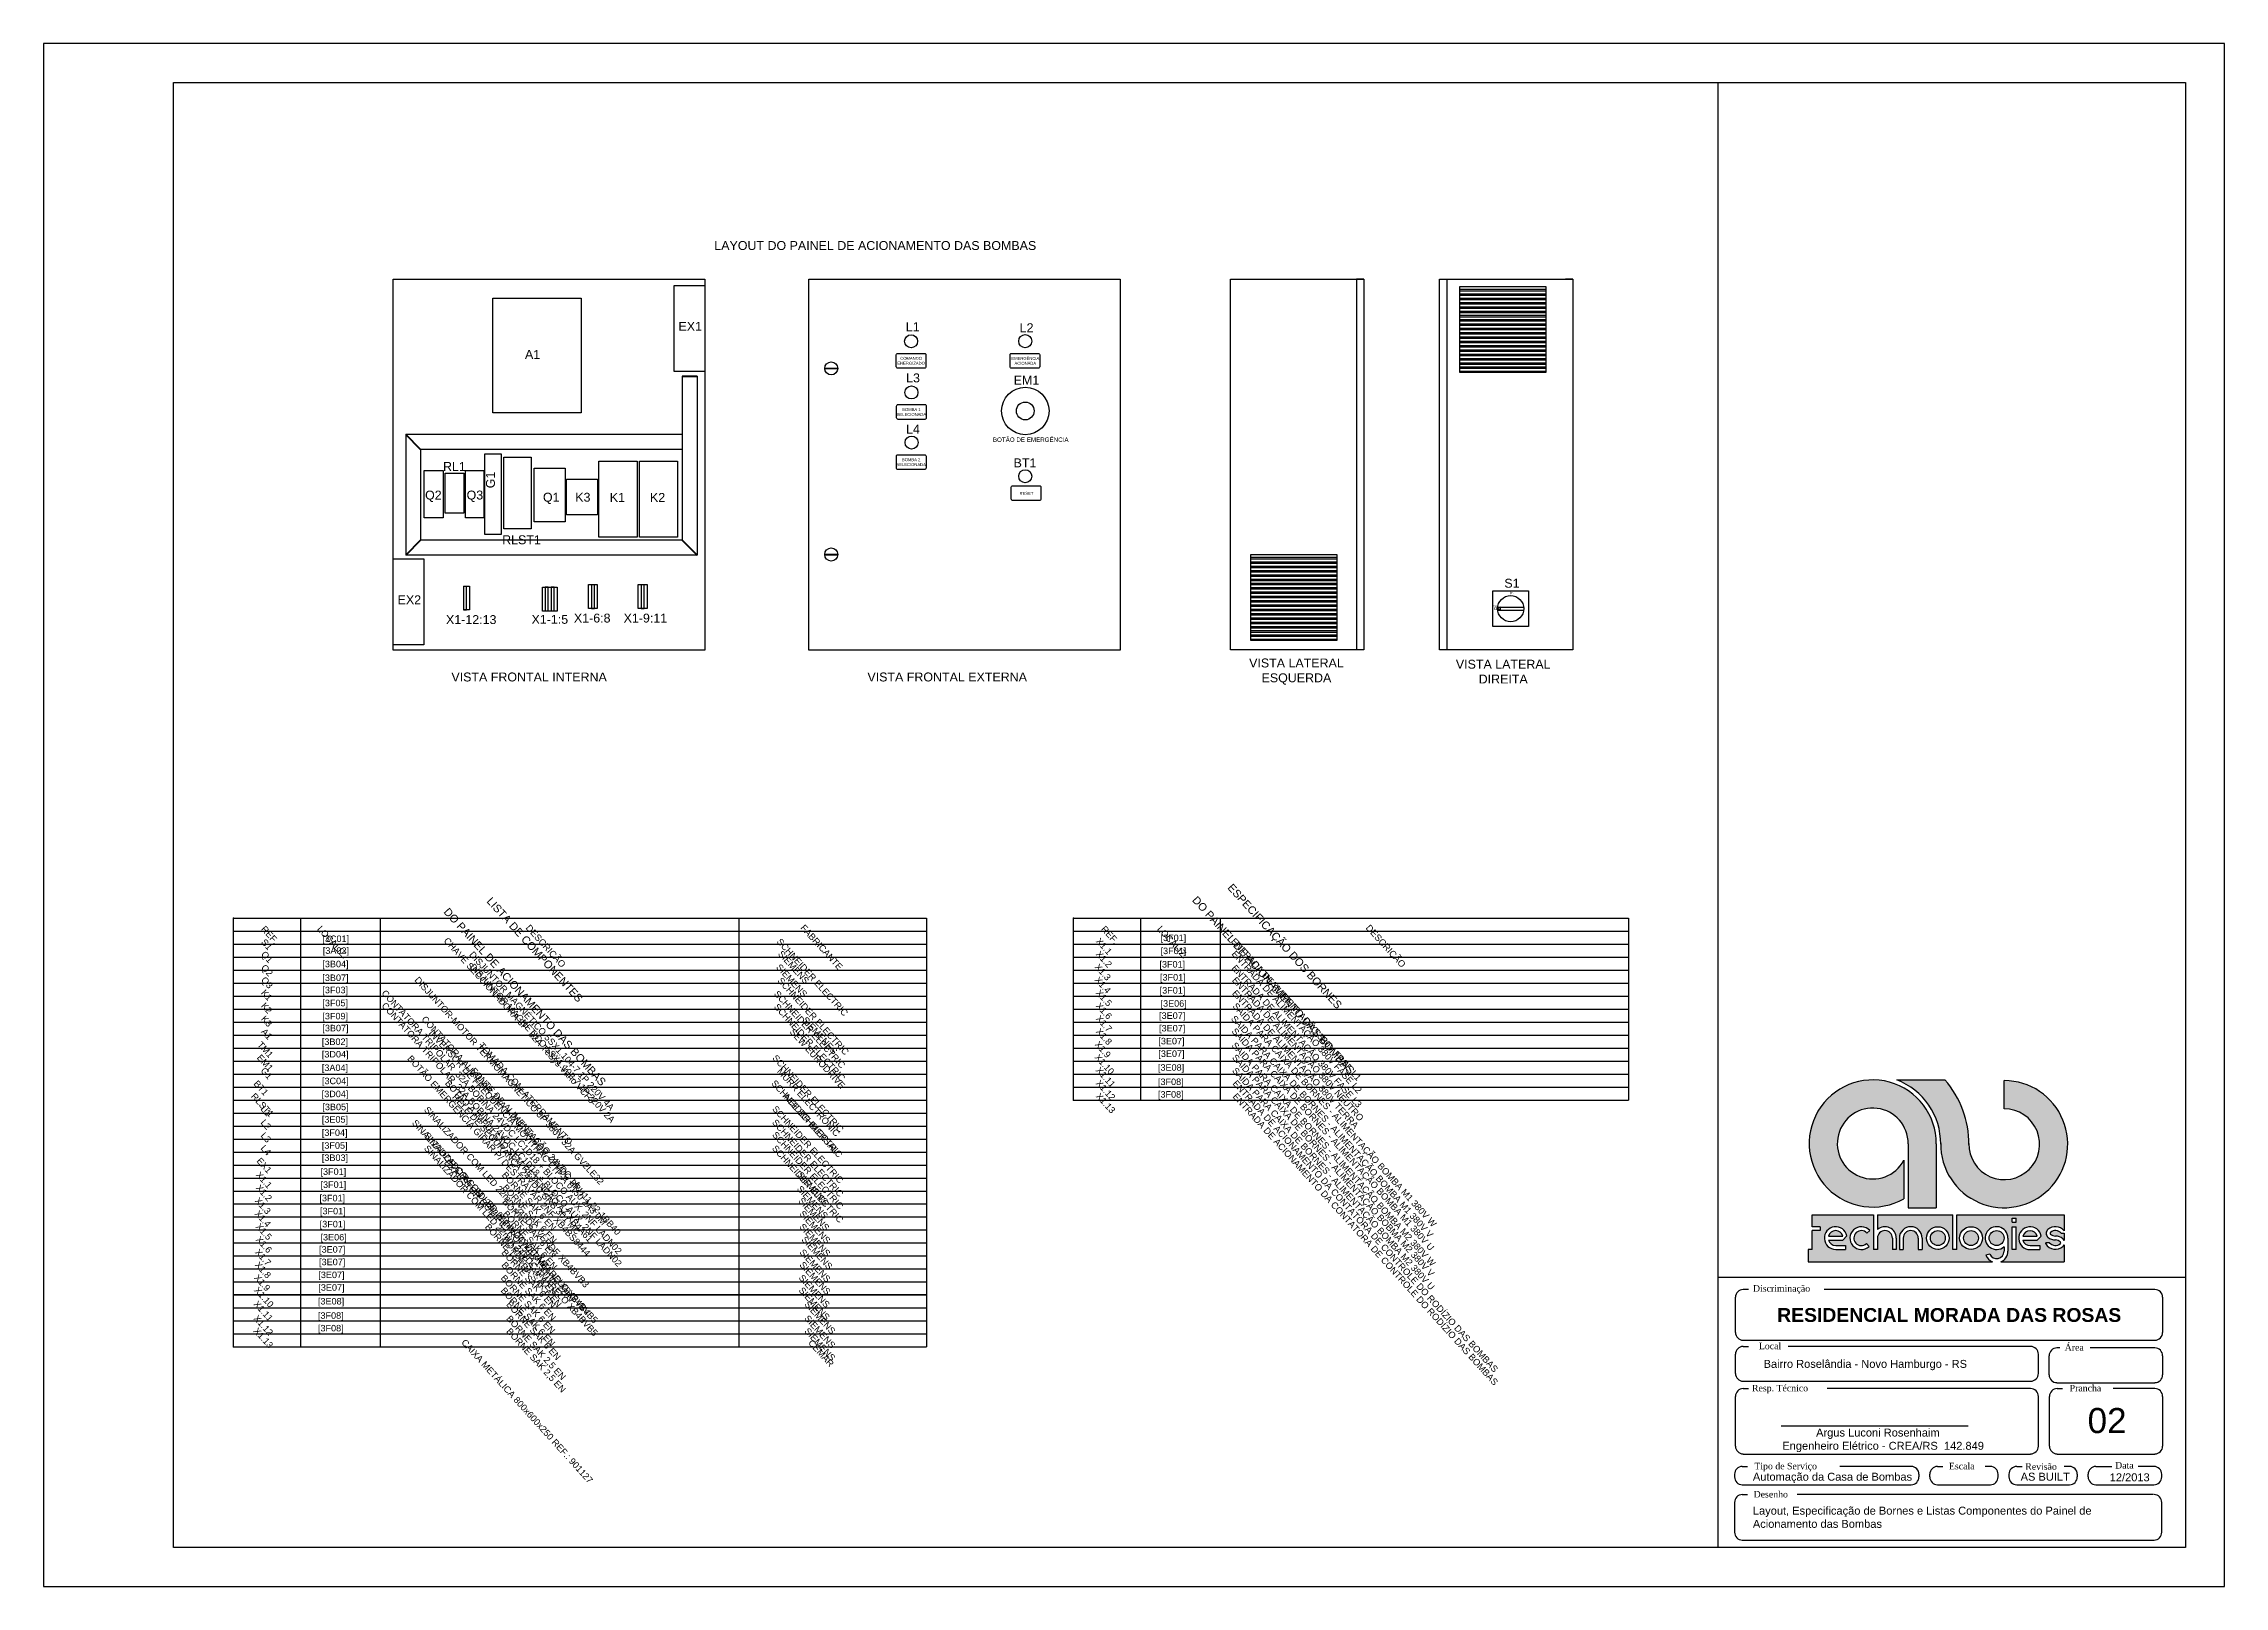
# Model space of a CAD drawing. Header units: millimetres. Extents: x 100 to 940, y 100 to 694.
import ezdxf

# ---------------------------------------------------------------- set-up
doc = ezdxf.new("R2010")
doc.units = ezdxf.units.MM
doc.layers.add('selo', color=7, linetype='Continuous')
doc.styles.add('Notes', font='Arial Regular.ttf', dxfattribs={"height": 3})
doc.styles.get("Standard").update_dxf_attribs({"font": 'Arial Regular.ttf'})

msp = doc.modelspace()

# ---------------------------------------------------------------- hatches: boundary and pattern name
at = {"layer": 'selo'}
h = msp.add_hatch(color=256, dxfattribs=at)
h.dxf.hatch_style = 1
h.paths.add_polyline_path([(832.33, 294.98), (813.8, 294.98, -0.314958), (830.72, 270.21, 2.411144), (855.21, 294.7), (855.21, 283.86, -2.45129), (841.58, 270.52, 0.182443)])
h.paths.add_polyline_path([(835.35, 243.04), (806.37, 243.04), (806.37, 237.41, -0.642986), (813.63, 234.09), (813.63, 229.71), (812.12, 229.71), (812.12, 234.09, 1), (806.37, 234.09), (806.37, 229.71), (804.86, 229.71), (804.86, 243.04), (781.24, 243.04), (781.24, 238.48), (784.26, 238.48), (784.26, 236.97), (781.23, 236.97), (781.23, 229.71), (779.69, 229.71), (779.69, 224.92), (850.67, 224.92, -0.214084), (848.15, 227.48), (849.6, 227.91, 0.821242), (855.14, 229.01), (855.14, 230.78, -4.60202), (856.65, 234.09), (856.65, 229.01, -0.309238), (853.85, 224.92), (878.25, 224.92), (878.25, 231.45, -0.100697), (877.78, 230.83, -0.45988), (871.2, 231.81), (871.2, 232.32), (872.69, 232.32, 0.427074), (876.81, 232, 0.410877), (876.82, 232.63, 0.186203), (874.92, 233.36, -0.181325), (872.05, 234.44, -0.458616), (872.04, 237.41, -0.41774), (878.25, 236.93), (878.25, 243.04), (836.89, 243.04), (836.89, 229.71), (835.35, 229.71)])
h.paths.add_polyline_path([(834.02, 234.09, -1), (825.25, 234.09, -1)], flags=16)
h.paths.add_polyline_path([(832.51, 234.09, -1), (826.76, 234.09, -1)], flags=0)
h.paths.add_polyline_path([(846.79, 234.09, -1), (838.03, 234.09, -1)], flags=16)
h.paths.add_polyline_path([(845.28, 234.09, -1), (839.54, 234.09, -1)], flags=0)
h.paths.add_polyline_path([(823.59, 234.09), (823.59, 229.71), (822.08, 229.71), (822.08, 234.09, 1), (816.33, 234.09), (816.33, 229.71), (814.82, 229.71), (814.82, 234.09, -1)], flags=16)
h.paths.add_polyline_path([(858.22, 241.69), (859.76, 241.69), (859.76, 240.17), (858.22, 240.17)], flags=16)
h.paths.add_polyline_path([(858.22, 238.48), (859.76, 238.48), (859.76, 229.67), (858.22, 229.67)], flags=16)
h.paths.add_polyline_path([(869.47, 234.88), (867.94, 233.3), (862.39, 233.3, 0.338023), (865.17, 231.18), (868.91, 231.18), (868.91, 229.67), (865.17, 229.67, -2.123663)], flags=16)
h.paths.add_polyline_path([(862.38, 234.78, -0.767778), (867.94, 234.81)], flags=0)
h.paths.add_polyline_path([(803.38, 237.05), (802.27, 236.02, 2.414214), (802.1, 231.96), (803.12, 230.85, -2.414214)], flags=16)
h.paths.add_polyline_path([(794.59, 234.92), (793.05, 233.34), (787.51, 233.34, 0.338023), (790.28, 231.22), (794.03, 231.22), (794.03, 229.71), (790.28, 229.71, -2.123663)], flags=16)
h.paths.add_polyline_path([(793.05, 234.85), (787.5, 234.82, -0.767778)], flags=0)
h.paths.add_polyline_path([(826.76, 234.09, 1), (832.51, 234.09, 1)], flags=0)
h.paths.add_polyline_path([(845.28, 234.09, 1), (839.54, 234.09, 1)], flags=0)
h.paths.add_polyline_path([(849.39, 234.09, 1), (855.14, 234.09, 1)], flags=17)
h.paths.add_polyline_path([(867.94, 234.81, 0.767778), (862.38, 234.78)], flags=0)
h.paths.add_polyline_path([(874.9, 234.87, -0.181325), (877.77, 233.8, -0.101013), (878.25, 233.18), (878.25, 235.92), (877.13, 235.92, 0.427074), (873.01, 236.24, 0.410877), (873, 235.61, 0.186203)], flags=17)
h.paths.add_polyline_path([(793.05, 234.85, 0.767778), (787.5, 234.82)], flags=0)
h = msp.add_hatch(color=256, dxfattribs=at)
h.dxf.hatch_style = 1
h.paths.add_polyline_path([(816.57, 249.21), (816.57, 264.06, -8.182778), (818.19, 270.43), (818.19, 245.77), (829, 245.77), (829, 270.37, 3.718524)])
h = msp.add_hatch(color=256, dxfattribs=at)
h.dxf.hatch_style = 1
h.paths.add_polyline_path([(787.5, 234.82), (793.05, 234.85, 0.767778)])
h.paths.add_polyline_path([(826.76, 234.09, 1), (832.51, 234.09, 1)])
h.paths.add_polyline_path([(839.54, 234.09, 1), (845.28, 234.09, 1)])
h.paths.add_polyline_path([(862.38, 234.78), (867.94, 234.81, 0.767778)])

# ---------------------------------------------------------------- linework, layer by layer
for p, q in [((745, 115), (745, 679)), ((608.54, 603.28), (605.68, 603.28)), ((605.68, 603.28), (605.68, 460.57)), ((640.48, 603.28), (640.48, 460.57)), ((678.67, 599.28), (645.53, 599.28)), ((645.53, 598.77), (678.67, 598.77)), ((645.53, 597.62), (678.67, 597.62)), ((645.53, 597.11), (678.67, 597.11)), ((689.05, 603.28), (686.2, 603.28)), ((645.53, 595.97), (678.67, 595.97)), ((645.53, 595.45), (678.67, 595.45)), ((645.53, 594.31), (678.67, 594.31)), ((645.53, 593.8), (678.67, 593.8)), ((645.53, 592.65), (678.67, 592.65)), ((645.53, 592.14), (678.67, 592.14)), ((645.53, 591), (678.67, 591)), ((645.53, 590.48), (678.67, 590.48)), ((645.53, 589.34), (678.67, 589.34)), ((645.53, 588.82), (678.67, 588.82)), ((645.53, 587.68), (678.67, 587.68)), ((645.53, 587.17), (678.67, 587.17)), ((645.53, 586.02), (678.67, 586.02)), ((645.53, 585.51), (678.67, 585.51)), ((645.53, 584.37), (678.67, 584.37)), ((645.53, 583.85), (678.67, 583.85)), ((645.53, 582.71), (678.67, 582.71)), ((645.53, 582.2), (678.67, 582.2)), ((645.53, 581.05), (678.67, 581.05)), ((645.53, 580.54), (678.67, 580.54)), ((645.53, 579.4), (678.67, 579.4)), ((645.53, 578.88), (678.67, 578.88)), ((645.53, 577.74), (678.67, 577.74)), ((645.53, 577.23), (678.67, 577.23)), ((645.53, 576.08), (678.67, 576.08)), ((645.53, 575.57), (678.67, 575.57)), ((645.53, 574.43), (678.67, 574.43)), ((645.53, 573.91), (678.67, 573.91)), ((645.53, 572.77), (678.67, 572.77)), ((645.53, 572.25), (678.67, 572.25)), ((345.98, 565.91), (345.98, 502.73)), ((351.7, 565.91), (351.7, 497.02)), ((400.88, 569.05), (405.91, 569.05)), ((400.88, 568.82), (405.91, 568.82)), ((645.53, 571.11), (678.67, 571.11)), ((645.53, 570.6), (678.67, 570.6)), ((645.53, 569.45), (678.67, 569.45)), ((645.53, 568.94), (678.67, 568.94)), ((645.53, 567.8), (678.67, 567.8)), ((239.47, 543.46), (239.47, 497.02)), ((345.98, 543.46), (239.47, 543.46)), ((245.18, 537.74), (245.18, 502.73)), ((345.98, 537.74), (245.18, 537.74)), ((351.7, 497.02), (239.47, 497.02)), ((345.98, 502.73), (245.18, 502.73)), ((400.88, 497.38), (405.91, 497.38)), ((400.88, 497.15), (405.91, 497.15)), ((598.16, 496.11), (565.02, 496.11)), ((565.02, 495.6), (598.16, 495.6)), ((565.02, 494.45), (598.16, 494.45)), ((565.02, 493.94), (598.16, 493.94)), ((565.02, 492.8), (598.16, 492.8)), ((565.02, 492.28), (598.16, 492.28)), ((565.02, 491.14), (598.16, 491.14)), ((565.02, 490.62), (598.16, 490.62)), ((565.02, 489.48), (598.16, 489.48)), ((565.02, 488.97), (598.16, 488.97)), ((565.02, 487.82), (598.16, 487.82)), ((565.02, 487.31), (598.16, 487.31)), ((261.71, 485.07), (261.71, 475.93)), ((262.85, 475.93), (262.85, 485.07)), ((294.38, 484.63), (293.24, 484.63)), ((293.24, 484.63), (293.24, 475.49)), ((294.38, 475.49), (294.38, 484.63)), ((296.67, 484.63), (295.52, 484.63)), ((295.52, 484.63), (295.52, 475.49)), ((296.67, 475.49), (296.67, 484.63)), ((309.84, 485.67), (310.98, 485.67)), ((310.98, 485.67), (310.98, 476.53)), ((312.13, 476.53), (312.13, 485.67)), ((328.99, 485.67), (330.13, 485.67)), ((330.13, 485.67), (330.13, 476.53)), ((331.28, 476.53), (331.28, 485.67)), ((354.64, 483.97), (354.64, 460.46)), ((565.02, 486.17), (598.16, 486.17)), ((565.02, 485.65), (598.16, 485.65)), ((565.02, 484.51), (598.16, 484.51)), ((565.02, 484), (598.16, 484)), ((565.02, 482.85), (598.16, 482.85)), ((565.02, 482.34), (598.16, 482.34)), ((565.02, 481.2), (598.16, 481.2)), ((565.02, 480.68), (598.16, 480.68)), ((565.02, 479.54), (598.16, 479.54)), ((565.02, 479.02), (598.16, 479.02)), ((261.71, 475.93), (262.85, 475.93)), ((295.52, 475.49), (294.38, 475.49)), ((297.81, 475.49), (296.67, 475.49)), ((310.98, 476.53), (312.13, 476.53)), ((330.13, 476.53), (331.28, 476.53)), ((565.02, 477.88), (598.16, 477.88)), ((565.02, 477.37), (598.16, 477.37)), ((565.02, 476.22), (598.16, 476.22)), ((565.02, 475.71), (598.16, 475.71)), ((565.02, 474.57), (598.16, 474.57)), ((565.02, 474.05), (598.16, 474.05)), ((565.02, 472.91), (598.16, 472.91)), ((565.02, 472.4), (598.16, 472.4)), ((565.02, 471.25), (598.16, 471.25)), ((565.02, 470.74), (598.16, 470.74)), ((661.2, 476.99), (660.06, 476.41)), ((660.06, 476.41), (660.12, 475.61)), ((660.06, 476.41), (661.2, 475.84)), ((660.09, 476.99), (670.08, 476.99)), ((660.09, 475.84), (670.08, 475.84)), ((661.2, 475.84), (661.2, 476.99)), ((565.02, 469.6), (598.16, 469.6)), ((565.02, 469.08), (598.16, 469.08)), ((565.02, 467.94), (598.16, 467.94)), ((565.02, 467.42), (598.16, 467.42)), ((565.02, 466.28), (598.16, 466.28)), ((565.02, 465.77), (598.16, 465.77)), ((565.02, 464.63), (598.16, 464.63)), ((173.12, 212.21), (173.12, 357.21)), ((173.12, 357.21), (440.12, 357.21)), ((198.9, 357.21), (198.9, 212.21)), ((229.68, 357.21), (229.68, 212.21)), ((367.8, 357.21), (367.8, 212.21)), ((440.12, 357.21), (440.12, 192.21)), ((496.68, 287.21), (496.68, 357.21)), ((496.68, 357.21), (710.49, 357.21)), ((522.46, 357.21), (522.46, 287.21)), ((553.23, 357.21), (553.23, 287.21)), ((710.49, 357.21), (710.49, 287.21)), ((173.12, 352.21), (440.12, 352.21)), ((173.12, 347.21), (440.12, 347.21)), ((496.68, 352.21), (710.49, 352.21)), ((496.68, 347.21), (710.49, 347.21)), ((173.12, 342.21), (440.12, 342.21)), ((173.12, 337.21), (440.12, 337.21)), ((496.68, 342.21), (710.49, 342.21)), ((496.68, 337.21), (710.49, 337.21)), ((173.12, 332.21), (440.12, 332.21)), ((496.68, 332.21), (710.49, 332.21)), ((173.12, 327.21), (440.12, 327.21)), ((173.12, 322.21), (440.12, 322.21)), ((496.68, 327.21), (710.49, 327.21)), ((496.68, 322.21), (710.49, 322.21)), ((173.12, 317.21), (440.12, 317.21)), ((173.12, 312.21), (440.12, 312.21)), ((496.68, 317.21), (710.49, 317.21)), ((496.68, 312.21), (710.49, 312.21)), ((173.12, 307.21), (440.12, 307.21)), ((496.68, 307.21), (710.49, 307.21)), ((173.12, 302.21), (440.12, 302.21)), ((173.12, 297.21), (440.12, 297.21)), ((496.68, 302.21), (710.49, 302.21)), ((496.68, 297.21), (710.49, 297.21)), ((173.12, 292.21), (440.12, 292.21)), ((173.12, 287.21), (440.12, 287.21)), ((496.68, 292.21), (710.49, 292.21)), ((496.68, 287.21), (710.49, 287.21)), ((173.12, 282.21), (440.12, 282.21)), ((173.12, 277.21), (440.12, 277.21)), ((173.12, 272.21), (440.12, 272.21)), ((173.12, 267.21), (440.12, 267.21)), ((173.12, 262.21), (440.12, 262.21)), ((173.12, 257.21), (440.12, 257.21)), ((173.12, 252.21), (440.12, 252.21)), ((173.12, 247.21), (440.12, 247.21)), ((173.12, 242.21), (440.12, 242.21)), ((173.12, 237.21), (440.12, 237.21)), ((173.12, 232.21), (440.12, 232.21)), ((173.12, 227.21), (440.12, 227.21)), ((173.12, 222.21), (440.12, 222.21)), ((173.12, 222.21), (440.12, 222.21)), ((173.12, 217.21), (440.12, 217.21)), ((440.12, 212.21), (173.12, 212.21)), ((173.12, 192.21), (173.12, 212.21)), ((173.12, 212.21), (440.12, 212.21)), ((198.9, 212.21), (198.9, 192.21)), ((229.68, 212.21), (229.68, 192.21)), ((367.8, 212.21), (367.8, 192.21)), ((173.12, 207.21), (440.12, 207.21)), ((173.12, 202.21), (440.12, 202.21)), ((173.12, 197.21), (440.12, 197.21)), ((173.12, 192.21), (440.12, 192.21))]:
    msp.add_line(p, q)
at = {"lineweight": 50}
for p, q in [((345.98, 565.91), (351.7, 565.91)), ((245.18, 537.74), (239.47, 543.46)), ((245.18, 502.73), (239.47, 497.02)), ((345.98, 502.73), (351.7, 497.02))]:
    msp.add_line(p, q, dxfattribs=at)
for points in [[(100, 100), (940, 100), (940, 693.94), (100, 693.94)], [(150, 679), (925, 679), (925, 115), (150, 115)], [(234.64, 603.31), (354.64, 603.31), (354.64, 460.46), (234.64, 460.46)], [(342.82, 600.83), (354.64, 600.83), (354.64, 567.68), (342.82, 567.68)], [(394.71, 603.24), (514.71, 603.24), (514.71, 460.38), (394.71, 460.38)], [(557.11, 603.28), (608.54, 603.28), (608.54, 460.57), (557.11, 460.57)], [(637.62, 603.28), (689.05, 603.28), (689.05, 460.57), (637.62, 460.57)], [(645.53, 600.42), (678.67, 600.42), (678.67, 567.28), (645.53, 567.28)], [(273.09, 595.99), (307.05, 595.99), (307.05, 551.77), (273.09, 551.77)], [(246.64, 529.65), (253.89, 529.65), (253.89, 511.36), (246.64, 511.36)], [(262.45, 529.63), (269.57, 529.63), (269.57, 511.35), (262.45, 511.35)], [(269.99, 535.98), (276.3, 535.98), (276.3, 504.9), (269.99, 504.9)], [(277.25, 534.78), (287.78, 534.78), (287.78, 507.13), (277.25, 507.13)], [(288.95, 530.46), (300.86, 530.46), (300.86, 509.89), (288.95, 509.89)], [(313.83, 533.13), (328.63, 533.13), (328.63, 503.97), (313.83, 503.97)], [(329.54, 533.21), (344.19, 533.21), (344.19, 503.97), (329.54, 503.97)], [(254.61, 528.63), (261.86, 528.63), (261.86, 513.11), (254.61, 513.11)], [(301.4, 526.23), (313.31, 526.23), (313.31, 512.56), (301.4, 512.56)], [(565.02, 497.25), (598.16, 497.25), (598.16, 464.11), (565.02, 464.11)], [(234.64, 495.56), (246.46, 495.56), (246.46, 462.42), (234.64, 462.42)], [(297.81, 475.49), (292.1, 475.49), (292.1, 484.63), (297.81, 484.63)], [(309.84, 485.67), (313.27, 485.67), (313.27, 476.53), (309.84, 476.53)], [(328.99, 485.67), (332.42, 485.67), (332.42, 476.53), (328.99, 476.53)], [(658.23, 483.27), (671.95, 483.27), (671.95, 469.56), (658.23, 469.56)]]:
    msp.add_lwpolyline(points, close=True)
for points in [[(429, 574.7), (439.28, 574.7, -0.414214), (439.85, 574.13), (439.85, 569.56, -0.414214), (439.28, 568.98), (429, 568.98, -0.414214), (428.42, 569.56), (428.42, 574.13, -0.414214)], [(472.81, 574.7), (483.1, 574.7, -0.414214), (483.67, 574.13), (483.67, 569.56, -0.414214), (483.1, 568.98), (472.81, 568.98, -0.414214), (472.24, 569.56), (472.24, 574.13, -0.414214)], [(429.12, 555), (439.41, 555, -0.414214), (439.98, 554.43), (439.98, 549.85, -0.414214), (439.41, 549.28), (429.12, 549.28, -0.414214), (428.55, 549.85), (428.55, 554.43, -0.414214)], [(429.04, 535.68), (439.33, 535.68, -0.414214), (439.9, 535.11), (439.9, 530.54, -0.414214), (439.33, 529.97), (429.04, 529.97, -0.414214), (428.47, 530.54), (428.47, 535.11, -0.414214)], [(473.31, 523.75), (483.6, 523.75, -0.414214), (484.17, 523.17), (484.17, 518.6, -0.414214), (483.6, 518.03), (473.31, 518.03, -0.414214), (472.74, 518.6), (472.74, 523.17, -0.414214)]]:
    msp.add_lwpolyline(points, format="xyb", close=True)
msp.add_lwpolyline([(261.71, 485.07), (263.99, 485.07), (263.99, 475.93), (261.71, 475.93)])
for centre, radius in [((434.14, 579.34), 2.51), ((478.12, 579.39), 2.51), ((403.39, 568.93), 2.51), ((434.26, 559.64), 2.51), ((478.12, 552.53), 9.14), ((478.12, 552.53), 3.43), ((434.35, 540.37), 2.51), ((478.12, 527.39), 2.51), ((403.39, 497.26), 2.51), ((665.09, 476.41), 5.03)]:
    msp.add_circle(centre, radius)
for p in [(173.12, 357.21), (173.12, 357.21), (496.68, 357.21), (496.68, 357.21), (173.12, 352.21), (173.12, 352.21), (173.12, 347.21), (173.12, 347.21), (496.68, 352.21), (496.68, 352.21), (496.68, 347.21), (496.68, 347.21), (173.12, 342.21), (173.12, 342.21), (173.12, 337.21), (173.12, 337.21), (496.68, 342.21), (496.68, 342.21), (496.68, 337.21), (496.68, 337.21), (173.12, 332.21), (173.12, 332.21), (496.68, 332.21), (496.68, 332.21), (173.12, 327.21), (173.12, 327.21), (173.12, 322.21), (173.12, 322.21), (496.68, 327.21), (496.68, 327.21), (496.68, 322.21), (496.68, 322.21), (173.12, 317.21), (173.12, 317.21), (173.12, 312.21), (173.12, 312.21), (496.68, 317.21), (496.68, 317.21), (496.68, 312.21), (496.68, 312.21), (173.12, 307.21), (173.12, 307.21), (496.68, 307.21), (496.68, 307.21), (173.12, 302.21), (173.12, 302.21), (173.12, 297.21), (173.12, 297.21), (496.68, 302.21), (496.68, 302.21), (496.68, 297.21), (496.68, 297.21), (173.12, 292.21), (173.12, 292.21), (173.12, 287.21), (173.12, 287.21), (496.68, 292.21), (496.68, 292.21), (496.68, 287.21), (496.68, 287.21), (173.12, 282.21), (173.12, 282.21), (173.12, 277.21), (173.12, 277.21), (173.12, 272.21), (173.12, 272.21), (173.12, 267.21), (173.12, 267.21), (173.12, 262.21), (173.12, 262.21), (173.12, 257.21), (173.12, 257.21), (173.12, 252.21), (173.12, 252.21), (173.12, 247.21), (173.12, 247.21), (440.12, 247.21), (173.12, 242.21), (173.12, 242.21), (173.12, 237.21), (173.12, 237.21), (440.12, 242.21), (440.12, 237.21), (173.12, 232.21), (173.12, 232.21), (173.12, 227.21), (173.12, 227.21), (440.12, 232.21), (440.12, 227.21), (173.12, 222.21), (173.12, 222.21), (440.12, 222.21), (173.12, 217.21), (173.12, 217.21), (173.12, 212.21), (173.12, 212.21), (440.12, 217.21), (440.12, 212.21), (173.12, 207.21), (173.12, 207.21), (173.12, 202.21), (173.12, 202.21), (440.12, 207.21), (440.12, 202.21), (173.12, 197.21), (173.12, 197.21), (173.12, 192.21), (173.12, 192.21)]:
    msp.add_point(p)
at = {"layer": 'selo'}
for p, q in [((813.8, 294.98), (832.33, 294.98)), ((855.21, 283.86), (855.21, 294.7)), ((818.19, 270.43), (818.19, 245.77)), ((829, 270.37), (829, 245.77)), ((816.57, 264.06), (816.57, 249.21)), ((818.19, 245.77), (829, 245.77)), ((781.23, 229.71), (781.23, 236.97)), ((784.26, 236.97), (781.23, 236.97)), ((781.24, 238.48), (781.24, 243.04)), ((781.24, 243.04), (804.86, 243.04)), ((784.26, 238.48), (781.24, 238.48)), ((784.26, 238.48), (784.26, 236.97)), ((802.27, 236.02), (803.38, 237.05)), ((804.86, 243.04), (804.86, 229.71)), ((806.37, 243.04), (806.37, 237.41)), ((806.37, 243.04), (835.35, 243.04)), ((835.35, 229.71), (835.35, 243.04)), ((836.89, 243.04), (878.25, 243.04)), ((836.89, 229.71), (836.89, 243.01)), ((858.22, 240.17), (858.22, 241.69)), ((858.22, 241.69), (859.76, 241.69)), ((858.22, 240.17), (859.76, 240.17)), ((858.22, 229.67), (858.22, 238.48)), ((858.22, 238.48), (859.76, 238.48)), ((859.76, 240.17), (859.76, 241.69)), ((859.76, 229.67), (859.76, 238.48)), ((877.13, 235.92), (878.25, 235.92)), ((878.25, 243.04), (878.25, 236.93)), ((878.25, 235.92), (878.25, 233.18)), ((781.23, 229.71), (779.69, 229.71)), ((779.69, 229.71), (779.69, 224.92)), ((787.5, 234.82), (793.05, 234.85)), ((787.51, 233.34), (793.05, 233.34)), ((790.28, 231.22), (794.03, 231.22)), ((790.28, 229.71), (794.03, 229.71)), ((793.05, 233.34), (794.59, 234.92)), ((794.03, 231.22), (794.03, 229.71)), ((802.1, 231.96), (803.12, 230.85)), ((806.37, 229.71), (804.86, 229.71)), ((806.37, 234.09), (806.37, 229.71)), ((812.12, 234.09), (812.12, 229.71)), ((813.63, 229.71), (812.12, 229.71)), ((813.63, 234.09), (813.63, 229.71)), ((814.82, 234.09), (814.82, 229.71)), ((814.82, 229.71), (816.33, 229.71)), ((816.33, 234.09), (816.33, 229.71)), ((822.08, 234.09), (822.08, 229.71)), ((822.08, 229.71), (823.59, 229.71)), ((823.59, 234.09), (823.59, 229.71)), ((830.17, 229.74), (829.63, 229.71)), ((836.89, 229.71), (835.35, 229.71)), ((849.6, 227.91), (848.15, 227.48)), ((855.14, 230.78), (855.14, 229.01)), ((856.65, 234.09), (856.65, 229.01)), ((859.76, 229.67), (858.22, 229.67)), ((862.38, 234.78), (867.94, 234.81)), ((862.39, 233.3), (867.94, 233.3)), ((865.17, 231.18), (868.91, 231.18)), ((865.17, 229.67), (868.91, 229.67)), ((867.94, 233.3), (869.47, 234.88)), ((868.91, 231.18), (868.91, 229.67)), ((872.69, 232.32), (871.2, 232.32)), ((871.2, 231.81), (871.2, 232.32)), ((878.25, 231.45), (878.25, 224.92)), ((745, 219), (925, 219)), ((779.69, 224.92), (850.67, 224.92)), ((853.85, 224.92), (878.25, 224.92)), ((751.61, 211.28), (751.61, 197.78)), ((756.69, 214.33), (754.66, 214.33)), ((913.21, 214.33), (785.84, 214.33)), ((916.26, 197.78), (916.26, 211.28)), ((754.66, 194.73), (913.21, 194.73)), ((751.61, 189.35), (751.61, 181.99)), ((754.66, 192.4), (756.69, 192.4)), ((865.35, 192.4), (771.93, 192.4)), ((868.39, 181.99), (868.39, 189.35)), ((872.46, 181.43), (872.46, 188.79)), ((876.56, 191.84), (875.51, 191.84)), ((913.21, 191.84), (888.36, 191.84)), ((916.26, 181.43), (916.26, 188.79)), ((754.66, 178.94), (865.35, 178.94)), ((875.51, 178.39), (913.21, 178.39)), ((751.61, 173.14), (751.61, 153.98)), ((754.66, 176.19), (756.69, 176.19)), ((865.35, 176.19), (787, 176.19)), ((868.39, 153.98), (868.39, 173.14)), ((872.55, 173.14), (872.55, 153.98)), ((875.6, 176.19), (877.63, 176.19)), ((913.21, 176.19), (897.13, 176.19)), ((916.26, 153.98), (916.26, 173.14)), ((769.31, 161.86), (841.3, 161.86)), ((751.26, 143.15), (751.26, 142.13)), ((754.31, 146.2), (756.34, 146.2)), ((754.66, 150.93), (865.35, 150.93)), ((819.36, 146.2), (791.92, 146.2)), ((822.41, 142.13), (822.41, 143.15)), ((826.47, 143.15), (826.47, 142.13)), ((829.52, 146.2), (831.56, 146.2)), ((849.85, 146.2), (847.82, 146.2)), ((852.9, 142.13), (852.9, 143.15)), ((856.97, 143.15), (856.97, 142.13)), ((860.01, 146.2), (862.05, 146.2)), ((875.6, 150.93), (913.21, 150.93)), ((880.34, 146.2), (878.31, 146.2)), ((883.39, 142.13), (883.39, 143.15)), ((887.46, 143.15), (887.46, 142.13)), ((890.51, 146.2), (896.7, 146.2)), ((912.87, 146.2), (906.79, 146.2)), ((915.92, 142.13), (915.92, 143.15)), ((754.31, 139.08), (819.36, 139.08)), ((754.31, 135.36), (756.34, 135.36)), ((912.72, 135.31), (775.47, 135.36)), ((829.52, 139.08), (849.85, 139.08)), ((860.01, 139.08), (880.34, 139.08)), ((890.51, 139.08), (912.87, 139.08)), ((751.26, 132.31), (751.26, 120.82)), ((915.89, 120.81), (915.94, 132.31)), ((754.31, 117.82), (912.89, 117.82))]:
    msp.add_line(p, q, dxfattribs=at)
msp.add_lwpolyline([(745, 115), (745, 219), (925, 219), (925, 115)], close=True, dxfattribs=at)
for centre, radius in [((829.63, 234.09), 4.38), ((829.63, 234.09), 2.87), ((842.41, 234.09), 4.38), ((842.41, 234.09), 2.87), ((852.26, 234.09), 2.87)]:
    msp.add_circle(centre, radius, dxfattribs=at)
for centre, radius, start, end in [((804.54, 270.51), 24.47, 359.67995, 299.47158), ((804.56, 270.5), 26.17, 359.37989, 69.30885), ((855.19, 270.24), 24.47, 179.36588, 89.95278), ((804.56, 270.5), 37.02, 359.35419, 41.3911), ((804.55, 270.5), 13.64, 359.69791, 331.82812), ((855.21, 270.23), 13.63, 178.81377, 90), ((790.28, 234.09), 4.38, 10.86006, 270), ((790.28, 234.09), 2.87, 15.26166, 165.32676), ((800.16, 234.08), 4.38, 42.62208, 312.62208), ((800.16, 234.08), 2.87, 42.62208, 312.62208), ((809.24, 234.09), 4.38, 0, 130.96179), ((809.24, 234.09), 2.87, 0, 180), ((819.2, 234.09), 4.38, 0, 180), ((819.2, 234.09), 2.87, 0, 180), ((852.26, 234.09), 4.38, 0, 310.96179), ((865.17, 234.05), 4.38, 10.86006, 270), ((865.17, 234.05), 2.87, 15.26166, 165.32676), ((873.33, 235.92), 1.96, 130.76197, 229.30976), ((874.91, 234.1), 4.38, 40.22623, 130.91522), ((873.33, 235.92), 0.45, 127.13552, 232.25915), ((874.9, 237.7), 2.82, 227.77573, 270.15365), ((874.91, 234.11), 2.86, 39.28503, 131.78937), ((790.28, 234.09), 2.87, 195.29423, 270), ((852.26, 229.01), 4.38, 200.39961, 248.7344), ((852.26, 229.01), 2.87, 202.42288, 0), ((852.26, 229.01), 4.38, 291.2656, 0), ((865.17, 234.05), 2.87, 195.29423, 270), ((874.91, 234.14), 4.38, 212.12828, 310.91522), ((874.91, 237.73), 4.37, 229.01082, 270.04177), ((874.91, 234.13), 2.86, 219.28503, 311.78937), ((874.91, 230.51), 4.37, 49.01082, 90.04177), ((874.92, 230.54), 2.82, 47.77573, 90.15365), ((876.49, 232.32), 0.45, 307.13552, 52.25915), ((876.49, 232.32), 1.96, 26.23751, 49.30976), ((876.49, 232.32), 1.96, 310.76197, 333.76249), ((754.66, 211.28), 3, 90, 180), ((913.21, 211.28), 3, 0, 90), ((754.66, 197.78), 3, 180, 270), ((913.21, 197.78), 3, 270, 0), ((754.66, 189.35), 3, 90, 180), ((865.35, 189.35), 3, 0, 90), ((875.51, 188.79), 3, 90, 180), ((913.21, 188.79), 3, 0, 90), ((754.66, 181.99), 3, 180, 270), ((865.35, 181.99), 3, 270, 0), ((875.51, 181.43), 3, 180, 270), ((913.21, 181.43), 3, 270, 0), ((754.66, 173.14), 3, 90, 180), ((865.35, 173.14), 3, 0, 90), ((875.6, 173.14), 3, 90, 180), ((913.21, 173.14), 3, 0, 90), ((754.66, 153.98), 3, 180, 270), ((865.35, 153.98), 3, 270, 0), ((875.6, 153.98), 3, 180, 270), ((913.21, 153.98), 3, 270, 0), ((754.31, 143.15), 3, 90, 180), ((819.36, 143.15), 3, 0, 90), ((829.52, 143.15), 3, 90, 180), ((849.85, 143.15), 3, 0, 90), ((860.01, 143.15), 3, 90, 180), ((880.34, 143.15), 3, 0, 90), ((890.51, 143.15), 3, 90, 180), ((912.87, 143.15), 3, 0, 90), ((754.31, 142.13), 3, 180, 270), ((754.31, 132.31), 3, 90, 180), ((819.36, 142.13), 3, 270, 0), ((829.52, 142.13), 3, 180, 270), ((849.85, 142.13), 3, 270, 0), ((860.01, 142.13), 3, 180, 270), ((880.34, 142.13), 3, 270, 0), ((890.51, 142.13), 3, 180, 270), ((912.87, 142.13), 3, 270, 0), ((912.89, 132.31), 3, 0, 90), ((754.31, 120.82), 3, 180, 270), ((912.89, 120.82), 3, 270, 0)]:
    msp.add_arc(centre, radius, start, end, dxfattribs=at)

# ---------------------------------------------------------------- texts
at = {"style": 'Notes'}
for s, height, p in [('ESPECIFICAÇÃO DOS BORNES', 3, (555.81, 368.82)), ('DO PAINEL DE ACIONAMENTO DAS BOMBAS', 3, (253.87, 359.53)), ('LISTA DE COMPONENTES', 3, (270.43, 363.62)), ('DO PAINEL DE ACIONAMENTO DAS BOMBAS', 3, (542.18, 364.04)), ('REF.', 2.5, (183.58, 352.92)), ('LOCALIZ.', 2.5, (205.18, 352.92)), ('DESCRIÇÃO', 2.5, (285.53, 353.38)), ('FABRICANTE', 2.5, (391.35, 353.41)), ('REF.', 2.5, (507.14, 352.92)), ('LOCALIZ.', 2.5, (528.73, 352.92)), ('DESCRIÇÃO', 2.5, (609.09, 353.38)), ('S1', 2.5, (183.58, 347.87)), ('CHAVE SECCIONADORA 3P  32A TeSys Vario VCF3 ', 2.5, (253.93, 348.41)), ('DISJUNTOR MAGNÉTICO 5SX1.104-7 1P 220V 4A', 2.5, (263.75, 343.08)), ('SCHNEIDER ELECTRIC', 2.5, (382.2, 348.05)), ('SIEMENS', 2.5, (382.67, 343.36)), ('X1.1', 2.5, (505.1, 348.25)), ('X1.2', 2.5, (505.1, 343.28)), ('ENTRADA DE ALIMENTAÇÃO 380V FASE L1', 2.5, (557.19, 348.21)), ('ENTRADA DE ALIMENTAÇÃO 380V FASE L2', 2.5, (557.43, 343.36)), ('Q1', 2.5, (183.58, 343.21)), ('Q2', 2.5, (183.58, 338.06)), ('DISJUNTOR MAGNÉTICO 5SX1.102-7 1P 220V 2A', 2.5, (264.01, 338.35)), ('SIEMENS', 2.5, (381.97, 338.21)), ('X1.3', 2.5, (504.66, 338.3)), ('ENTRADA DE ALIMENTAÇÃO 380V FASE L3', 2.5, (557.43, 337.88)), ('K1', 2.5, (183.58, 328.36)), ('Q3', 2.5, (183.58, 333.34)), ('CONTATORA TRIPOLAR  32A BOBINA 24VDC LC1D18 + BLOCO AUX. 2NF LADN02', 2.5, (230, 328.24)), ('DISJUNTOR-MOTOR TERMOMAGNÉTICO 3P 380V 32A GV2LE32', 2.5, (242.69, 333.32)), ('SCHNEIDER ELECTRIC', 2.5, (381.13, 327.95)), ('SCHNEIDER ELECTRIC', 2.5, (382.51, 333.05)), ('X1.4', 2.5, (504.66, 333.32)), ('X1.5', 2.5, (505.08, 328.35)), ('ENTRADA DE ALIMENTAÇÃO 380V NEUTRO', 2.5, (557.61, 333.22)), ('ENTRADA DE ALIMENTAÇÃO 380V TERRA', 2.5, (557.62, 328.2)), ('K2', 2.5, (183.58, 323.36)), ('K3', 2.5, (183.58, 318.31)), ('CONTATORA TRIPOLAR  32A BOBINA 24VDC LC1D18 + BLOCO AUX. 2NF LADN02', 2.5, (230, 323.43)), ('CONTATORA AUXILIAR 2NA + 2NF 6A BOB. 24VDC 3RH11 22-1BB40', 2.5, (245.38, 318.19)), ('SCHNEIDER ELECTRIC', 2.5, (381.13, 322.95)), ('X1.6', 2.5, (505.08, 323.37)), ('X1.7', 2.5, (505.1, 318.47)), ('SAIDA PARA CAIXA DE BORNES - ALIMENTAÇÃO BOMBA M1 380V V', 2.5, (557.19, 318.43)), ('SAIDA PARA CAIXA DE BORNES - ALIMENTAÇÃO BOMBA M1 380V W  ', 2.5, (557.81, 323.25)), ('A1', 2.5, (183.58, 313.4)), ('INVERSOR DE FREQUENCIA MOVITRAC LTP-A 0150 2A3 0M', 2.5, (248.15, 312.88)), ('SEW EURODRIVE', 2.5, (387.18, 313.35)), ('SIEMENES', 2.5, (392.05, 317.9)), ('X1.8', 2.5, (505.1, 313.49)), ('SAIDA PARA CAIXA DE BORNES - ALIMENTAÇÃO BOMBA M1 380V U', 2.5, (557.43, 313.57)), ('EM1', 2.5, (181.96, 303.4)), ('TM1', 2.5, (182.15, 308.4)), ('BOTÃO EMERGÊNCIA GIRAR P/ DESTRAVAR 2NF XB4BS8444', 2.5, (239.93, 303.05)), ('TOMADA COM ATERRAMENTO', 2.5, (267.34, 308.06)), ('SCHNEIDER ELECTRIC', 2.5, (380.53, 303.28)), ('X1.9', 2.5, (504.66, 308.51)), ('X1.10', 2.5, (504.66, 303.54)), ('SAIDA PARA CAIXA DE BORNES - ALIMENTAÇÃO BOMBA M2 380V W', 2.5, (557.43, 308.09)), ('SAIDA PARA CAIXA DE BORNES - ALIMENTAÇÃO BOBMA M2 380V V', 2.5, (557.61, 303.44)), ('BT1', 2.5, (180.69, 293.41)), ('G1', 2.5, (183.39, 298.4)), ('BOTÃO A IMPULSÃO SEM RETENÇÃO AZ XB4A61', 2.5, (254.43, 293.57)), ('FONTE DE ALIMENTAÇÃO 24VDC 1A', 2.5, (264.28, 298.3)), ('SCHNEIDER ELECTRIC', 2.5, (380.09, 293.55)), ('MURR ELECTRONIC', 2.5, (382.31, 298.11)), ('X1.11', 2.5, (505.08, 298.56)), ('X1.12', 2.5, (505.08, 293.58)), ('SAIDA PARA CAIXA DE BORNES - ALIMENTAÇÃO BOMBA M2 380V U', 2.5, (557.62, 298.41)), ('ENTRADA DE ACIONAMENTO DA CONTATORA DE CONTROLE DO RODÍZIO DAS BOMBAS', 2.5, (557.81, 293.47)), ('RLST1', 2.5, (179.7, 288.54)), ('RELE DE SEGURANÇA 24VDC SRB 301 MC', 2.5, (257.18, 288.21)), ('ACE SCHMERSAL', 2.5, (384.54, 288.54)), ('X1.13', 2.5, (505.08, 288.58)), ('ENTRADA DE ACIONAMENTO DA CONTATORA DE CONTROLE DO RODÍZIO DAS BOMBAS', 2.5, (557.81, 288.46)), ('L1', 2.5, (183.39, 283.65)), ('L2', 2.5, (183.39, 278.41)), ('SINALIZADOR COM LED 22mm 24VDC VERMELHO XB4BVB4', 2.5, (241.71, 278.29)), ('SINALIZADOR COM LED 22mm 24VDC VERDE XB4BVB3', 2.5, (246.34, 283.36)), ('SCHNEIDER ELECTRIC', 2.5, (380.41, 278.44)), ('SCHNEIDER ELECTRIC', 2.5, (380.45, 283.66)), ('L3', 2.5, (183.39, 273.43)), ('L4', 2.5, (183.39, 268.54)), ('SINALIZADOR COM LED 22mm 24VDC AMARELO XB4BVB5', 2.5, (246.34, 273.41)), ('SINALIZADOR COM LED 22mm 24VDC AMARELO XB4BVB5', 2.5, (246.34, 268.47)), ('SCHNEIDER ELECTRIC', 2.5, (380.41, 268.46)), ('SCHNEIDER ELECTRIC', 2.5, (380.45, 273.68)), ('EX1', 2.5, (181.84, 263.66)), ('EXAUSTOR COM FILTRO 150 x 150mm 220V', 2.5, (254.06, 262.97)), ('X1.1', 2.5, (181.55, 258.28)), ('X1.2', 2.5, (181.55, 253.31)), ('BORNE SAK 6 EN', 2.5, (276.28, 258.24)), ('BORNE SAK 6 EN', 2.5, (276.52, 253.39)), ('SIEMENS', 2.5, (389.97, 252.88)), ('SIEMENS', 2.5, (390.07, 258.25)), ('X1.3', 2.5, (181.11, 248.33)), ('X1.4', 2.5, (181.11, 243.35)), ('BORNE SAK 6 EN', 2.5, (276.52, 247.91)), ('BORNE SAK 6 EN', 2.5, (276.7, 243.25)), ('SIEMENS', 2.5, (390.49, 248.29)), ('SIEMENS', 2.5, (390.9, 243.32)), ('X1.5', 2.5, (181.52, 238.37)), ('BORNE TERRA SAK 6 EN', 2.5, (269.8, 238.23)), ('SIEMENS', 2.5, (390.9, 238.34)), ('X1.7', 2.5, (181.17, 228.5)), ('X1.6', 2.5, (181.52, 233.4)), ('BORNE SAK 6 EN', 2.5, (276.17, 228.39)), ('BORNE SAK 6 EN', 2.5, (276.52, 233.28)), ('SIEMENS', 2.5, (390.97, 228.47)), ('SIEMENS', 2.5, (391.73, 233.36)), ('X1.9', 2.5, (180.89, 218.7)), ('X1.8', 2.5, (181.17, 223.66)), ('BORNE SAK 6 EN', 2.5, (275.89, 218.58)), ('BORNE SAK 6 EN', 2.5, (276.17, 223.54)), ('SIEMENS', 2.5, (390.68, 218.66)), ('SIEMENS', 2.5, (390.97, 223.62)), ('X1.11', 2.5, (180.66, 208.53)), ('X1.10', 2.5, (180.89, 213.85)), ('BORNE SAK 6 EN', 2.5, (275.89, 213.73)), ('SIEMENS', 2.5, (390.68, 213.81)), ('X1.12', 2.5, (180.66, 203.02)), ('BORNE SAK 6 EN', 2.5, (278.04, 208.42)), ('BORNE SAK 2,5 EN', 2.5, (278.04, 202.91)), ('SIEMENS', 2.5, (392.84, 208.5)), ('SIEMENS', 2.5, (392.84, 202.99)), ('X1.13', 2.5, (180.66, 198.18)), ('CAIXA METÁLICA 800x600x250 REF.: 901127', 2.5, (260.72, 193.77)), ('BORNE SAK 2,5 EN', 2.5, (278.04, 198.06)), ('SIEMENS', 2.5, (392.84, 198.14)), ('CEMAR', 2.5, (394.33, 193.61))]:
    msp.add_text(s, height=height, rotation=312.16458, dxfattribs=at).set_placement(p)
for s, p in [('[3C01]', (207.37, 348.08)), ('[3A02]', (207.53, 343.52)), ('[3F01]', (530.22, 348.42)), ('[3F01]', (530.22, 343.41)), ('[3B04]', (207.37, 338.35)), ('[3F01]', (529.8, 338.24)), ('[3B07]', (207.37, 333.07)), ('[3F03]', (207.37, 328.34)), ('[3F01]', (529.89, 328.22)), ('[3F01]', (530.01, 333.23)), ('[3F05]', (207.37, 323.34)), ('[3F09]', (207.37, 318.29)), ('[3E07]', (529.66, 318.49)), ('[3E06]', (530.22, 323.17)), ('[3B02]', (207.17, 308.43)), ('[3B07]', (207.37, 313.69)), ('[3E07]', (529.38, 308.68)), ('[3E07]', (529.66, 313.64)), ('[3D04]', (207.17, 303.62)), ('[3E07]', (529.38, 303.83)), ('[3A04]', (207.17, 298.41)), ('[3C04]', (207.21, 293.34)), ('[3E08]', (529.23, 298.52)), ('[3F08]', (529.23, 293.01)), ('[3D04]', (207.11, 288.33)), ('[3B05]', (207.38, 283.32)), ('[3F08]', (529.23, 288.16)), ('[3E05]', (207.17, 278.52)), ('[3F04]', (207.17, 273.41)), ('[3F05]', (207.17, 268.49)), ('[3F01]', (206.66, 258.42)), ('[3B03]', (207.17, 263.78)), ('[3F01]', (206.66, 253.41)), ('[3F01]', (206.24, 248.24)), ('[3F01]', (206.45, 243.23)), ('[3F01]', (206.34, 238.22)), ('[3E06]', (206.66, 233.17)), ('[3E07]', (206.1, 228.49)), ('[3E07]', (205.82, 218.68)), ('[3E07]', (206.1, 223.64)), ('[3E08]', (205.67, 208.52)), ('[3E07]', (205.82, 213.83)), ('[3F08]', (205.67, 203.01)), ('[3F08]', (205.67, 198.16))]:
    msp.add_text(s, height=2.5, dxfattribs=at).set_placement(p)
for s, width, insert, char_height, attachment_point in [('LAYOUT DO PAINEL DE ACIONAMENTO DAS BOMBAS', 141.5358, (358.34, 617.93), 3.4285, 1), ('EX1', 11.7467, (344.54, 586.82), 3.428, 1), ('L1', 3.5666, (432.1, 586.67), 3.428, 1), ('L2', 3.5666, (475.95, 586.28), 3.428, 1), ('A1', 11.7467, (285.41, 576.01), 3.428, 1), ('COMANDO\\PENERGIZADO', 10, (434.14, 571.82), 1.143, 5), ('EMERGÊNCIA\\PACIONADA', 10, (478.13, 571.81), 1.143, 5), ('L3', 3.5666, (432.23, 566.96), 3.428, 1), ('EM1', 3.5666, (473.65, 566.09), 3.428, 1), ('BOMBA 1\\PSELECIONADA', 10, (434.26, 552.12), 1.1428, 5), ('L4', 3.5666, (432.18, 547.26), 3.428, 1), ('RL1', 11.7467, (253.84, 532.87), 3.428, 1), ('BOMBA 2\\PSELECIONADA', 10, (434.17, 532.8), 1.1428, 5), ('BT1', 3.5666, (473.63, 534.25), 3.428, 1), ('Q2', 11.7467, (246.93, 521.85), 3.428, 1), ('Q3', 11.7467, (262.92, 521.86), 3.428, 1), ('Q1', 11.7467, (292.33, 521.03), 3.428, 1), ('K3', 11.7467, (304.78, 521.02), 3.428, 1), ('K1', 11.7467, (318.08, 520.95), 3.428, 1), ('K2', 11.7467, (333.56, 520.95), 3.428, 1), ('RESET', 10, (478.57, 520.8), 1.143, 5), ('RLST1', 7.7211, (276.62, 504.65), 3.428, 1), ('S1', 3.5666, (662.65, 487.91), 3.428, 1), ('EX2', 11.7467, (236.36, 481.55), 3.428, 1), ('I', 9.573, (664.63, 483.1), 1.14, 1), ('ON', 8.4126, (665.03, 482.77), 0.571, 1), ('X1-12:13', 9.8102, (254.99, 473.91), 3.428, 1), ('X1-1:5', 9.8102, (287.94, 474.01), 3.428, 1), ('X1-6:8', 9.8102, (304.26, 474.5), 3.428, 1), ('X1-9:11', 9.8102, (323.41, 474.5), 3.428, 1), ('OFF', 11.6036, (658.42, 477.7), 0.571, 1), ('O', 7.8324, (658.62, 477.02), 1.14, 1), ('VISTA LATERAL \\PESQUERDA', 88.6806, (582.57, 452.17), 3.4285, 5), ('VISTA LATERAL \\PDIREITA', 88.6806, (662.21, 452.17), 3.4285, 5), ('VISTA FRONTAL INTERNA', 90.6078, (257.07, 451.82), 3.4285, 1), ('VISTA FRONTAL EXTERNA', 90.6078, (417.31, 451.82), 3.4285, 1)]:
    msp.add_mtext_dynamic_manual_height_columns(s, width=width, gutter_width=15, heights=[0], dxfattribs=dict(at, insert=insert, char_height=char_height, attachment_point=attachment_point))
at = {"insert": (480.22, 541.45), "char_height": 1.7142, "attachment_point": 5}
msp.add_mtext_dynamic_manual_height_columns('BOTÃO DE EMERGÊNCIA', width=59.096, gutter_width=15, heights=[0], dxfattribs=at)
at = {"insert": (270.39, 522.75), "char_height": 3.428, "attachment_point": 1, "rotation": 90, "style": 'Notes'}
msp.add_mtext_dynamic_manual_height_columns('G1', width=11.7467, gutter_width=15, heights=[0], dxfattribs=at)
at = {"layer": 'selo', "attachment_point": 1}
for s, insert, char_height, width in [('\\FTIMES.TTF;Discriminação', (758.42, 215.97), 2.5, 101.64), ('\\FTIMES.TTF;Local', (760.69, 193.8), 2.5, 81.312), ('\\FTIMES.TTF;Área', (878.5, 193.24), 2.5, 81.312), ('\\FTIMES.TTF;Resp. Técnico', (758.04, 177.58), 2.5, 101.64), ('\\FTIMES.TTF;Prancha', (880.4, 177.58), 2.5, 101.64), ('02', (887.31, 168.67), 9.667, 225.5527), ('Automação da Casa de Bombas', (758.38, 143.74), 3.0492, 71.148), ('\\FTIMES.TTF;Tipo de Serviço', (758.94, 147.56), 2.5, 101.64), ('\\FTIMES.TTF;Escala', (833.89, 147.56), 2.5, 40.656), ('AS BUILT', (861.52, 143.74), 3.049, 71.148), ('{\\Ftimes.ttf|c0;Revisão}', (863.3, 147.37), 2.5, 101.64), ('12/2013', (895.83, 143.51), 3.049, 71.148), ('\\FTIMES.TTF;Data', (897.92, 147.87), 2.5, 40.656), ('{\\Ftimes.ttf|c0;Desenho}', (758.66, 136.72), 2.5, 101.64), ('Layout, Especificação de Bornes e Listas Componentes do Painel de Acionamento das Bombas', (758.38, 130.67), 3.0492, 152.284)]:
    msp.add_mtext(s, dxfattribs=dict(at, insert=insert, char_height=char_height, width=width))
for s, insert, char_height in [('{\\fArial|b1|i0|c0|p34;RESIDENCIAL MORADA DAS ROSAS}', (767.75, 207.15), 5.3361), ('Bairro Roselândia - Novo Hamburgo - RS', (762.51, 187.18), 3.0492), ('           Argus Luconi Rosenhaim\\PEngenheiro Elétrico - CREA/RS  142.849', (769.72, 160.73), 3.0492)]:
    msp.add_mtext(s, dxfattribs=dict(at, insert=insert, char_height=char_height))

doc.saveas('drawing.dxf')
